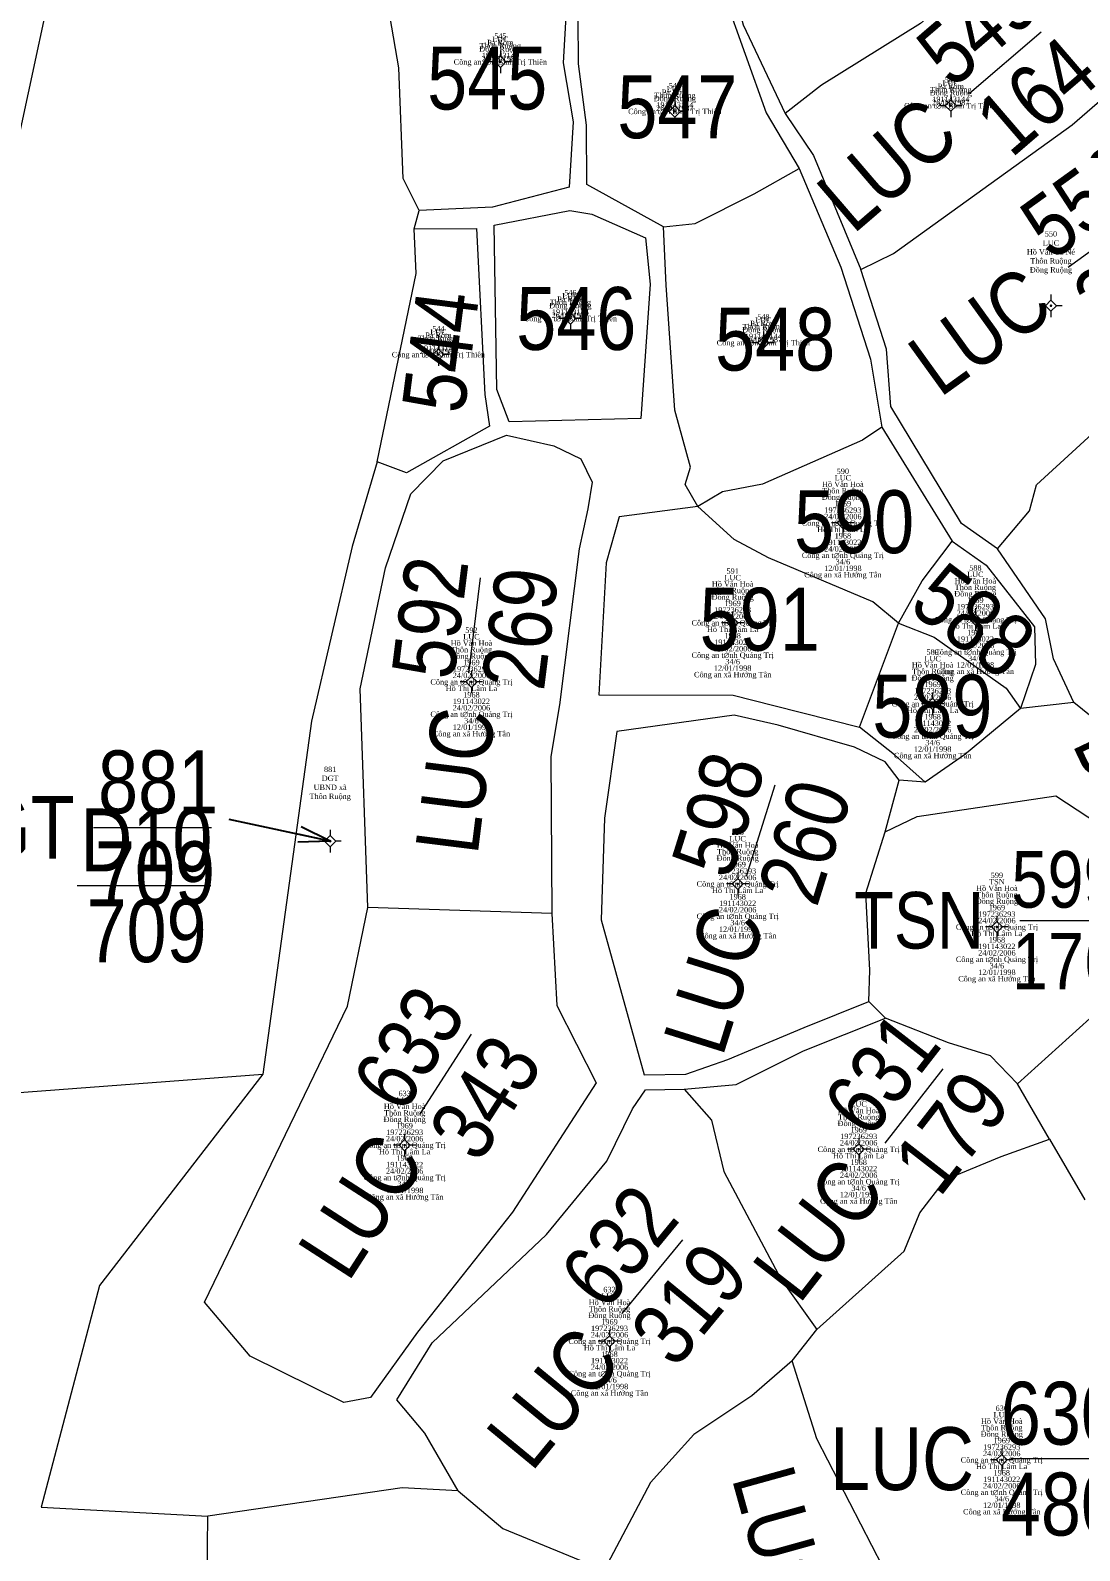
# Model space of a CAD drawing. Header units: metres. Extents: x 545779 to 547235, y 1841259 to 1843294.
# Drawn here: x 546295.1 to 546353.5, y 1842366.1 to 1842450.7 of the extents above; entities that cross this region are included whole.
import ezdxf
from ezdxf.enums import TextEntityAlignment as Align

# ---------------------------------------------------------------- set-up
doc = ezdxf.new("R2010")
doc.units = ezdxf.units.M
doc.header["$MEASUREMENT"] = 0
for name, color, linetype, lineweight in [('Level 10', 7, 'Continuous', 0), ('Level 11', 7, 'Continuous', 0), ('Level 13', 7, 'Continuous', 0), ('Level 14', 7, 'Continuous', 0), ('Level 15', 7, 'Continuous', 0), ('Level 23', 7, 'Continuous', 0), ('Level 31', 7, 'Continuous', 0)]:
    doc.layers.add(name, color=color, linetype=linetype, lineweight=lineweight)
doc.styles.add('Style-vnarialNarrowI', font='vnarialNarrowI.shx')
doc.styles.add('Style-Vntimei', font='Vntimei.shx')
doc.dimstyles.get("Standard").update_dxf_attribs({"dimtxt": 0.18, "dimasz": 0.18, "dimexe": 0.18, "dimexo": 0.0625, "dimgap": 0.09, "dimtad": 0, "dimtih": 1, "dimtoh": 1, "dimdec": 4, "dimzin": 0, "dimdsep": 46, "dimtxsty": 'Standard', "dimcen": 0.09, "dimadec": 0, "dimazin": 0, "dimtfac": 1, "dimtdec": 4, "dimtofl": 0, "dimtmove": 0, "dimatfit": 3, "dimfxl": 1, "dimtolj": 1, "dimtzin": 0, "dimarcsym": 0})

# ---------------------------------------------------------------- blocks, each defined once
blk = doc.blocks.new('N_THUA_754')
at = {"layer": 'Level 13', "color": 230, "linetype": 'Continuous', "lineweight": 0, "style": 'Style-vnarialNarrowI'}
blk.add_text('544', height=3.49998, rotation=82.735764, dxfattribs=at).set_placement((0.012378, 0.111491), align=Align.MIDDLE_CENTER)
blk = doc.blocks.new('N_THUA_756')
at = {"layer": 'Level 13', "color": 230, "linetype": 'Continuous', "lineweight": 0, "style": 'Style-vnarialNarrowI'}
blk.add_text('545', height=3.49998, dxfattribs=at).set_placement((0.138831, -0.00001), align=Align.MIDDLE_CENTER)
blk = doc.blocks.new('N_THUA_758')
at = {"layer": 'Level 13', "color": 230, "linetype": 'Continuous', "lineweight": 0, "style": 'Style-vnarialNarrowI'}
blk.add_text('546', height=3.49998, dxfattribs=at).set_placement((0.168779, -0.00001), align=Align.MIDDLE_CENTER)
blk = doc.blocks.new('N_THUA_760')
at = {"layer": 'Level 13', "color": 230, "linetype": 'Continuous', "lineweight": 0, "style": 'Style-vnarialNarrowI'}
blk.add_text('547', height=3.49998, dxfattribs=at).set_placement((0.239274, -0.00001), align=Align.MIDDLE_CENTER)
blk = doc.blocks.new('N_THUA_762')
at = {"layer": 'Level 13', "color": 230, "linetype": 'Continuous', "lineweight": 0, "style": 'Style-vnarialNarrowI'}
blk.add_text('548', height=3.49998, dxfattribs=at).set_placement((0.168231, -0.00001), align=Align.MIDDLE_CENTER)
blk = doc.blocks.new('N_THUA_763')
at = {"layer": 'Level 13', "color": 230, "linetype": 'Continuous', "lineweight": 13, "flags": 128}
blk.add_lwpolyline([(-2.836366, -0.001426), (2.411177, -0.002313)], dxfattribs=at)
at = {"layer": 'Level 13', "color": 230, "linetype": 'Continuous', "lineweight": 0, "style": 'Style-vnarialNarrowI'}
blk.add_text('549', height=3.499974, rotation=359.999957, dxfattribs=at).set_placement((-0.074705, 0.778283), align=Align.CENTER)
blk.add_text('LUC ', height=3.499974, rotation=359.999957, dxfattribs=at).set_placement((-3.769119, -0.006264), align=Align.MIDDLE_RIGHT)
blk.add_text('164', height=3.499974, rotation=359.999957, dxfattribs=at).set_placement((-0.111218, -0.784895), align=Align.TOP_CENTER)
blk = doc.blocks.new('N_THUA_764')
at = {"layer": 'Level 13', "color": 230, "linetype": 'Continuous', "lineweight": 13, "flags": 128}
blk.add_lwpolyline([(-2.836475, -0.002128), (2.478425, 0.001296)], dxfattribs=at)
at = {"layer": 'Level 13', "color": 230, "linetype": 'Continuous', "lineweight": 0, "style": 'Style-vnarialNarrowI'}
blk.add_text('550', height=3.499978, rotation=0.00017, dxfattribs=at).set_placement((-0.052778, 0.777219), align=Align.CENTER)
blk.add_text('LUC ', height=3.499978, rotation=0.00017, dxfattribs=at).set_placement((-3.772268, 0.001252), align=Align.MIDDLE_RIGHT)
blk.add_text('303', height=3.499978, rotation=0.00017, dxfattribs=at).set_placement((-0.073496, -0.779635), align=Align.TOP_CENTER)
blk = doc.blocks.new('N_THUA_815')
at = {"layer": 'Level 13', "color": 230, "linetype": 'Continuous', "lineweight": 0, "style": 'Style-vnarialNarrowI'}
blk.add_text('588', height=3.49998, rotation=322.902739, dxfattribs=at).set_placement((0.137799, -0.098181), align=Align.MIDDLE_CENTER)
blk = doc.blocks.new('N_THUA_817')
at = {"layer": 'Level 13', "color": 230, "linetype": 'Continuous', "lineweight": 0, "style": 'Style-vnarialNarrowI'}
blk.add_text('589', height=3.49998, dxfattribs=at).set_placement((0.14329, -0.00001), align=Align.MIDDLE_CENTER)
blk = doc.blocks.new('N_THUA_819')
at = {"layer": 'Level 13', "color": 230, "linetype": 'Continuous', "lineweight": 0, "style": 'Style-vnarialNarrowI'}
blk.add_text('590', height=3.49998, dxfattribs=at).set_placement((0.134692, -0.00001), align=Align.MIDDLE_CENTER)
blk = doc.blocks.new('N_THUA_821')
at = {"layer": 'Level 13', "color": 230, "linetype": 'Continuous', "lineweight": 0, "style": 'Style-vnarialNarrowI'}
blk.add_text('591', height=3.49998, dxfattribs=at).set_placement((0.304692, -0.00001), align=Align.MIDDLE_CENTER)
blk = doc.blocks.new('N_THUA_822')
at = {"layer": 'Level 13', "color": 230, "linetype": 'Continuous', "lineweight": 13, "flags": 128}
blk.add_lwpolyline([(-2.842883, 0.00623), (2.478214, 0.008498)], dxfattribs=at)
at = {"layer": 'Level 13', "color": 230, "linetype": 'Continuous', "lineweight": 0, "style": 'Style-vnarialNarrowI'}
blk.add_text('592', height=3.499865, rotation=0.000081, dxfattribs=at).set_placement((-0.056694, 0.781176), align=Align.CENTER)
blk.add_text('LUC ', height=3.499865, rotation=0.000081, dxfattribs=at).set_placement((-3.7687, 0.000823), align=Align.MIDDLE_RIGHT)
blk.add_text('269', height=3.499865, rotation=0.000081, dxfattribs=at).set_placement((-0.031859, -0.773366), align=Align.TOP_CENTER)
blk = doc.blocks.new('N_THUA_828')
at = {"layer": 'Level 13', "color": 230, "linetype": 'Continuous', "lineweight": 13, "flags": 128}
blk.add_lwpolyline([(-2.84018, 0.002038), (2.482845, 0.001422)], dxfattribs=at)
at = {"layer": 'Level 13', "color": 230, "linetype": 'Continuous', "lineweight": 0, "style": 'Style-vnarialNarrowI'}
blk.add_text('598', height=3.499986, rotation=359.999976, dxfattribs=at).set_placement((-0.014374, 0.779719), align=Align.CENTER)
blk.add_text('LUC ', height=3.499986, rotation=359.999976, dxfattribs=at).set_placement((-3.775376, 0.002219), align=Align.MIDDLE_RIGHT)
blk.add_text('260', height=3.499986, rotation=359.999976, dxfattribs=at).set_placement((-0.049811, -0.771293), align=Align.TOP_CENTER)
blk = doc.blocks.new('N_THUA_829')
at = {"layer": 'Level 13', "color": 230, "linetype": 'Continuous', "lineweight": 13, "flags": 128}
blk.add_lwpolyline([(-2.833336, 0), (2.522225, 0)], dxfattribs=at)
at = {"layer": 'Level 13', "color": 230, "linetype": 'Continuous', "lineweight": 0, "style": 'Style-vnarialNarrowI'}
blk.add_text('599', height=3.499937, dxfattribs=at).set_placement((-0.010089, 0.78889), align=Align.CENTER)
blk.add_text('TSN ', height=3.499937, dxfattribs=at).set_placement((-3.948327, 0.005522), align=Align.MIDDLE_RIGHT)
blk.add_text('176', height=3.499937, dxfattribs=at).set_placement((0.018732, -0.777845), align=Align.TOP_CENTER)
blk = doc.blocks.new('N_THUA_830')
at = {"layer": 'Level 13', "color": 230, "linetype": 'Continuous', "lineweight": 0, "style": 'Style-vnarialNarrowI', "width": 0.914285}
blk.add_text('DCS 600/307', height=3.499987, rotation=0.000069, dxfattribs=at).set_placement((0.216138, -0.001234), align=Align.MIDDLE_CENTER)
blk = doc.blocks.new('N_THUA_867')
at = {"layer": 'Level 13', "color": 230, "linetype": 'Continuous', "lineweight": 13, "flags": 128}
blk.add_lwpolyline([(-2.84, 0), (2.48, 0)], dxfattribs=at)
at = {"layer": 'Level 13', "color": 230, "linetype": 'Continuous', "lineweight": 0, "style": 'Style-vnarialNarrowI'}
blk.add_text('630', height=3.49998, dxfattribs=at).set_placement((-0.045308, 0.78), align=Align.CENTER)
blk.add_text('LUC ', height=3.49998, dxfattribs=at).set_placement((-3.771418, -0.00001), align=Align.MIDDLE_RIGHT)
blk.add_text('480', height=3.49998, dxfattribs=at).set_placement((-0.045308, -0.78002), align=Align.TOP_CENTER)
blk = doc.blocks.new('N_THUA_868')
at = {"layer": 'Level 13', "color": 230, "linetype": 'Continuous', "lineweight": 13, "flags": 128}
blk.add_lwpolyline([(-2.836408, -0.000693), (2.416298, 0.003481)], dxfattribs=at)
at = {"layer": 'Level 13', "color": 230, "linetype": 'Continuous', "lineweight": 0, "style": 'Style-vnarialNarrowI'}
blk.add_text('631', height=3.499983, rotation=0.000129, dxfattribs=at).set_placement((0.082698, 0.786237), align=Align.CENTER)
blk.add_text('LUC ', height=3.499983, rotation=0.000129, dxfattribs=at).set_placement((-3.769154, -0.001306), align=Align.MIDDLE_RIGHT)
blk.add_text('179', height=3.499983, rotation=0.000129, dxfattribs=at).set_placement((-0.063748, -0.780506), align=Align.TOP_CENTER)
blk = doc.blocks.new('N_THUA_869')
at = {"layer": 'Level 13', "color": 230, "linetype": 'Continuous', "lineweight": 13, "flags": 128}
blk.add_lwpolyline([(-2.834804, -0.00273), (2.486527, 0.000913)], dxfattribs=at)
at = {"layer": 'Level 13', "color": 230, "linetype": 'Continuous', "lineweight": 0, "style": 'Style-vnarialNarrowI'}
blk.add_text('632', height=3.499865, rotation=0.000108, dxfattribs=at).set_placement((-0.053244, 0.778288), align=Align.CENTER)
blk.add_text('LUC ', height=3.499865, rotation=0.000108, dxfattribs=at).set_placement((-3.766867, 0.001274), align=Align.MIDDLE_RIGHT)
blk.add_text('319', height=3.499865, rotation=0.000108, dxfattribs=at).set_placement((-0.031895, -0.783446), align=Align.TOP_CENTER)
blk = doc.blocks.new('N_THUA_870')
at = {"layer": 'Level 13', "color": 230, "linetype": 'Continuous', "lineweight": 13, "flags": 128}
blk.add_lwpolyline([(-2.843183, -0.002166), (2.474265, 0.002096)], dxfattribs=at)
at = {"layer": 'Level 13', "color": 230, "linetype": 'Continuous', "lineweight": 0, "style": 'Style-vnarialNarrowI'}
blk.add_text('633', height=3.499978, rotation=0.00004, dxfattribs=at).set_placement((-0.076057, 0.784336), align=Align.CENTER)
blk.add_text('LUC ', height=3.499978, rotation=0.00004, dxfattribs=at).set_placement((-3.772134, 0.005828), align=Align.MIDDLE_RIGHT)
blk.add_text('343', height=3.499978, rotation=0.00004, dxfattribs=at).set_placement((-0.068049, -0.780773), align=Align.TOP_CENTER)
blk = doc.blocks.new('N_THUA_879')
at = {"layer": 'Level 13', "color": 230, "linetype": 'Continuous', "lineweight": 13, "flags": 128}
blk.add_lwpolyline([(-2.833807, -0.001607), (2.479448, -0.003746)], dxfattribs=at)
at = {"layer": 'Level 13', "color": 230, "linetype": 'Continuous', "lineweight": 0, "style": 'Style-vnarialNarrowI'}
blk.add_text('642', height=3.499973, rotation=0.000029, dxfattribs=at).set_placement((-0.062431, 0.775095), align=Align.CENTER)
blk.add_text('LUC ', height=3.499973, rotation=0.000029, dxfattribs=at).set_placement((-3.765459, -0.005756), align=Align.MIDDLE_RIGHT)
blk.add_text('278', height=3.499973, rotation=0.000029, dxfattribs=at).set_placement((-0.005057, -0.78125), align=Align.TOP_CENTER)
blk = doc.blocks.new('N_THUA_1136')
at = {"layer": 'Level 13', "color": 230, "linetype": 'Continuous', "lineweight": 13, "flags": 128}
blk.add_lwpolyline([(0, 0), (6.57, 0)], dxfattribs=at)
at = {"layer": 'Level 13', "color": 230, "linetype": 'Continuous', "lineweight": 0, "style": 'Style-vnarialNarrowI'}
blk.add_text('881', height=3.49998, dxfattribs=at).set_placement((3.594692, 0.78), align=Align.CENTER)
blk.add_text('881', height=3.49998, dxfattribs=at).set_placement((3.594692, 0.78), align=Align.CENTER)
blk.add_text('DGT ', height=3.49998, dxfattribs=at).set_placement((0.070438, -0.00001), align=Align.MIDDLE_RIGHT)
blk.add_text('709', height=3.49998, dxfattribs=at).set_placement((3.42329, -0.78002), align=Align.TOP_CENTER)
blk = doc.blocks.new('TerminatorOpen_0.5')
at = {"color": 0, "linetype": 'ByBlock', "lineweight": -2}
for q in [(-1, 0.25), (-1, 0), (-1, -0.25)]:
    blk.add_line((0, 0), q, dxfattribs=at)
blk = doc.blocks.new('CENTRD')
at = {"layer": 'Level 11', "linetype": 'Continuous', "lineweight": 0}
h = blk.add_hatch(color=3, dxfattribs=at)
edge = h.paths.add_edge_path()
edge.add_arc((-0.0025, 0), 1.500056, 0, 360)
at = {"layer": 'Level 11', "color": 3, "linetype": 'Continuous', "lineweight": 0}
for p, q in [((-6.200231, 0), (-12.600469, 0)), ((0, 6.200231), (-6.200231, 0)), ((-6.200231, 0), (0, -6.200231)), ((0, 12.600469), (0, 6.200231)), ((6.200231, 0), (0, 6.200231)), ((0, -6.200231), (6.200231, 0)), ((12.400462, 0), (6.200231, 0)), ((0, -6.200231), (0, -12.600469))]:
    blk.add_line(p, q, dxfattribs=at)

msp = doc.modelspace()

# ---------------------------------------------------------------- linework, layer by layer
at = {"layer": 'Level 10', "color": 7, "linetype": 'Continuous', "lineweight": 0, "flags": 128}
for points in [[(546311.66, 1842465.57), (546306.22, 1842464.18), (546296.23, 1842453.08), (546292.47, 1842435.68), (546283.3, 1842431.84), (546284.14, 1842419.28), (546264.17, 1842421.67), (546240.96, 1842424.62)], [(546315.14, 1842451.47), (546318.76, 1842452.89), (546320.29, 1842454.14), (546320.23, 1842456.29), (546326, 1842458.92), (546328.29, 1842453.57), (546324.94, 1842451.86), (546324.77, 1842448.93), (546325.34, 1842445.65), (546325.11, 1842442.02), (546320.85, 1842440.9), (546316.75, 1842440.71)], [(546349.79, 1842455.67), (546344.69, 1842451.13), (546339.16, 1842447.69), (546337.15, 1842446.11)], [(546330.37, 1842439.8), (546326.1, 1842442.16), (546326.07, 1842445.47), (546325.64, 1842448.89), (546325.61, 1842451.44), (546331.77, 1842452.62), (546333.75, 1842452.7), (546336.09, 1842446.16), (546337.93, 1842443.06)], [(546334.23, 1842453.17), (546334.8, 1842451.05), (546337.15, 1842446.11)], [(546316.75, 1842440.71), (546315.86, 1842442.5), (546315.63, 1842448.65), (546315.14, 1842451.47)], [(546341.36, 1842437.42), (546343.18, 1842438.32), (546353.13, 1842445.49), (546356.05, 1842448)], [(546337.15, 1842446.11), (546338.72, 1842443.78), (546341.36, 1842437.42)], [(546330.37, 1842439.8), (546332.14, 1842439.99), (546335.41, 1842441.64), (546337.93, 1842443.06)], [(546337.93, 1842443.06), (546340.25, 1842437.55), (546341.89, 1842432.43), (546342.53, 1842428.64)], [(546316.48, 1842439.69), (546316.75, 1842440.71)], [(546325.15, 1842440.71), (546326.38, 1842440.51), (546329.36, 1842439.19), (546329.62, 1842436.62), (546329.1, 1842429.13), (546321.78, 1842428.95), (546321.08, 1842430.75), (546320.93, 1842439.9), (546325.15, 1842440.71)], [(546316.48, 1842439.69), (546319.96, 1842439.72), (546320.41, 1842430.47), (546320.67, 1842428.7), (546316.05, 1842426.11), (546314.41, 1842426.71)], [(546314.41, 1842426.71), (546316.6, 1842437.2), (546316.48, 1842439.69)], [(546332.28, 1842424.23), (546331.57, 1842425.45), (546331.87, 1842426.41), (546330.99, 1842429.6), (546330.51, 1842436.56), (546330.37, 1842439.8)], [(546348.98, 1842421.87), (546346.96, 1842423.28), (546343.04, 1842429.79), (546342.79, 1842432.99), (546341.36, 1842437.42)], [(546348.98, 1842421.87), (546350.76, 1842423.98), (546351.15, 1842425.44), (546355.79, 1842429.68), (546358.19, 1842430.69)], [(546313.9, 1842401.9), (546313.48, 1842414.08), (546314.89, 1842420.81), (546316.29, 1842424.93), (546318.09, 1842426.77), (546321.62, 1842428.21), (546324.25, 1842427.6), (546325.77, 1842426.89), (546326.4, 1842425.58), (546326.15, 1842424.09), (546325.67, 1842421.88), (546324.58, 1842413.19), (546324.09, 1842410.31), (546324.14, 1842401.57)], [(546342.53, 1842428.64), (546341.46, 1842427.93), (546335.88, 1842425.47), (546333.65, 1842425.04), (546332.28, 1842424.23)], [(546342.53, 1842428.64), (546346.44, 1842422.3)], [(546314.41, 1842426.71), (546313.02, 1842422.01), (546310.76, 1842412.27), (546308.05, 1842392.61)], [(546332.28, 1842424.23), (546327.89, 1842423.66), (546327.18, 1842421.1), (546326.77, 1842413.74), (546334.24, 1842413.72), (546336.51, 1842413.14), (546341.28, 1842411.94)], [(546343.45, 1842417.74), (546342.03, 1842418.92), (546336.21, 1842421.37), (546334.31, 1842422.39), (546332.28, 1842424.23)], [(546343.45, 1842417.74), (546344.77, 1842420.08), (546346.44, 1842422.3)], [(546346.44, 1842422.3), (546348.34, 1842420.96), (546351.03, 1842417.52), (546351.08, 1842415.43), (546350.26, 1842412.98)], [(546353.22, 1842413.32), (546352.09, 1842415.75), (546351.64, 1842417.97), (546348.98, 1842421.87)], [(546341.28, 1842411.94), (546343.45, 1842417.74)], [(546343.45, 1842417.74), (546345.44, 1842416.96), (546349.46, 1842414.12), (546350.26, 1842412.98)], [(546350.26, 1842412.98), (546347.13, 1842410.39), (546344.95, 1842408.88)], [(546353.22, 1842413.32), (546350.26, 1842412.98)], [(546354.77, 1842412.06), (546353.22, 1842413.32)], [(546343.49, 1842408.98), (546342.71, 1842410.01), (546341.01, 1842410.82), (546336.75, 1842412.05), (546334.31, 1842412.6), (546327.77, 1842411.69), (546327.08, 1842406.87), (546326.9, 1842401.2), (546329.3, 1842392.57), (546331.62, 1842392.61), (546333.95, 1842393.43), (546338.2, 1842395.21), (546341.8, 1842396.66)], [(546344.95, 1842408.88), (546343.24, 1842410.4), (546341.28, 1842411.94)], [(546342.71, 1842406.11), (546343.49, 1842408.98)], [(546344.95, 1842408.88), (546343.49, 1842408.98)], [(546324.14, 1842401.57), (546324.43, 1842396.43), (546326.62, 1842392.14), (546321.96, 1842384.92), (546316.67, 1842378.25), (546314.05, 1842374.6), (546312.57, 1842374.32), (546307.35, 1842376.91), (546304.8, 1842379.92), (546312.76, 1842396.41), (546313.9, 1842401.9)], [(546324.14, 1842401.57), (546313.9, 1842401.9)], [(546331.51, 1842391.78), (546334.41, 1842392.04), (546338.17, 1842393.92), (546342.73, 1842395.74)], [(546270.31, 1842389.77), (546308.05, 1842392.61)], [(546308.05, 1842392.61), (546298.95, 1842380.84), (546295.71, 1842368.49), (546304.98, 1842367.99)], [(546318.93, 1842369.41), (546317.07, 1842372.62), (546315.52, 1842374.48), (546317.49, 1842377.65), (546323.85, 1842383.69), (546327.21, 1842387.77), (546328.65, 1842390.69), (546329.37, 1842391.75), (546331.51, 1842391.78)], [(546331.51, 1842391.78), (546333.04, 1842390.06), (546333.73, 1842387.2), (546336.92, 1842381.18), (546338.91, 1842378.4)], [(546351.87, 1842389), (546350.09, 1842392.07)], [(546338.91, 1842378.4), (546343.77, 1842382.76), (546344.64, 1842384.9), (546346.07, 1842386.74), (546349.17, 1842388.03), (546351.87, 1842389)], [(546351.87, 1842389), (546353.83, 1842385.62)], [(546337.53, 1842376.64), (546338.91, 1842378.4)], [(546337.53, 1842376.64), (546335.28, 1842374.7), (546332.06, 1842372.55), (546329.64, 1842369.88), (546327.06, 1842364.99)], [(546346.26, 1842352.95), (546345.05, 1842357.33), (546343.2, 1842363.99), (546338.9, 1842372.31), (546337.53, 1842376.64)], [(546318.93, 1842369.41), (546315.82, 1842369.57), (546304.98, 1842367.99)], [(546318.93, 1842369.41), (546321.42, 1842367.32), (546327.06, 1842364.99)], [(546304.74, 1842346.27), (546304.98, 1842367.99)]]:
    msp.add_lwpolyline(points, dxfattribs=at)
at = {"layer": 'Level 14', "color": 2, "linetype": 'Continuous', "lineweight": 13, "flags": 128}
msp.add_lwpolyline([(546297.7, 1842403.13), (546305.15, 1842403.13)], dxfattribs=at)
at = {"layer": 'Level 23', "color": 12, "linetype": 'Continuous', "lineweight": 0, "flags": 128}
for points in [[(546315.14, 1842451.47), (546318.76, 1842452.89), (546320.29, 1842454.14), (546320.23, 1842456.29), (546326, 1842458.92), (546328.29, 1842453.57), (546324.94, 1842451.86), (546324.77, 1842448.93), (546325.34, 1842445.65), (546325.11, 1842442.02), (546320.85, 1842440.9), (546316.75, 1842440.71)], [(546330.37, 1842439.8), (546326.1, 1842442.16), (546326.07, 1842445.47), (546325.64, 1842448.89), (546325.61, 1842451.44), (546331.77, 1842452.62), (546333.75, 1842452.7), (546336.09, 1842446.16), (546337.93, 1842443.06)], [(546334.23, 1842453.17), (546334.8, 1842451.05), (546337.15, 1842446.11)], [(546337.15, 1842446.11), (546338.72, 1842443.78), (546341.36, 1842437.42)], [(546337.93, 1842443.06), (546340.25, 1842437.55), (546341.89, 1842432.43), (546342.53, 1842428.64)], [(546316.48, 1842439.69), (546316.75, 1842440.71)], [(546325.15, 1842440.71), (546326.38, 1842440.51), (546329.36, 1842439.19), (546329.62, 1842436.62), (546329.1, 1842429.13), (546321.78, 1842428.95), (546321.08, 1842430.75), (546320.93, 1842439.9), (546325.15, 1842440.71)], [(546316.48, 1842439.69), (546319.96, 1842439.72), (546320.41, 1842430.47), (546320.67, 1842428.7), (546316.05, 1842426.11), (546314.41, 1842426.71)], [(546332.28, 1842424.23), (546331.57, 1842425.45), (546331.87, 1842426.41), (546330.99, 1842429.6), (546330.51, 1842436.56), (546330.37, 1842439.8)], [(546348.98, 1842421.87), (546346.96, 1842423.28), (546343.04, 1842429.79), (546342.79, 1842432.99), (546341.36, 1842437.42)], [(546313.9, 1842401.9), (546313.48, 1842414.08), (546314.89, 1842420.81), (546316.29, 1842424.93), (546318.09, 1842426.77), (546321.62, 1842428.21), (546324.25, 1842427.6), (546325.77, 1842426.89), (546326.4, 1842425.58), (546326.15, 1842424.09), (546325.67, 1842421.88), (546324.58, 1842413.19), (546324.09, 1842410.31), (546324.14, 1842401.57)], [(546342.53, 1842428.64), (546346.44, 1842422.3)], [(546314.41, 1842426.71), (546313.02, 1842422.01), (546310.76, 1842412.27), (546308.05, 1842392.61)], [(546332.28, 1842424.23), (546327.89, 1842423.66), (546327.18, 1842421.1), (546326.77, 1842413.74), (546334.24, 1842413.72), (546336.51, 1842413.14), (546341.28, 1842411.94)], [(546346.44, 1842422.3), (546348.34, 1842420.96), (546351.03, 1842417.52), (546351.08, 1842415.43), (546350.26, 1842412.98)], [(546353.22, 1842413.32), (546352.09, 1842415.75), (546351.64, 1842417.97), (546348.98, 1842421.87)], [(546353.22, 1842413.32), (546350.26, 1842412.98)], [(546343.49, 1842408.98), (546342.71, 1842410.01), (546341.01, 1842410.82), (546336.75, 1842412.05), (546334.31, 1842412.6), (546327.77, 1842411.69), (546327.08, 1842406.87), (546326.9, 1842401.2), (546329.3, 1842392.57), (546331.62, 1842392.61), (546333.95, 1842393.43), (546338.2, 1842395.21), (546341.8, 1842396.66)], [(546344.95, 1842408.88), (546343.24, 1842410.4), (546341.28, 1842411.94)], [(546344.95, 1842408.88), (546343.49, 1842408.98)], [(546324.14, 1842401.57), (546324.43, 1842396.43), (546326.62, 1842392.14), (546321.96, 1842384.92), (546316.67, 1842378.25), (546314.05, 1842374.6), (546312.57, 1842374.32), (546307.35, 1842376.91), (546304.8, 1842379.92), (546312.76, 1842396.41), (546313.9, 1842401.9)], [(546342.73, 1842395.74), (546341.8, 1842396.66)], [(546331.51, 1842391.78), (546334.41, 1842392.04), (546338.17, 1842393.92), (546342.73, 1842395.74)], [(546308.05, 1842392.61), (546298.95, 1842380.84), (546295.71, 1842368.49), (546304.98, 1842367.99)], [(546318.93, 1842369.41), (546317.07, 1842372.62), (546315.52, 1842374.48), (546317.49, 1842377.65), (546323.85, 1842383.69), (546327.21, 1842387.77), (546328.65, 1842390.69), (546329.37, 1842391.75), (546331.51, 1842391.78)], [(546318.93, 1842369.41), (546315.82, 1842369.57), (546304.98, 1842367.99)]]:
    msp.add_lwpolyline(points, dxfattribs=at)
at = {"layer": 'Level 31', "color": 4, "linetype": 'Continuous', "lineweight": 0, "flags": 128}
for points in [[(546342.71, 1842406.11), (546344.5, 1842406.96), (546352.23, 1842408.11), (546355.2, 1842406.17), (546356.79, 1842401.31), (546354.12, 1842395.71), (546350.09, 1842392.07)], [(546341.8, 1842396.66), (546341.86, 1842398.41), (546341.64, 1842402.69), (546342.71, 1842406.11)], [(546342.73, 1842395.74), (546341.8, 1842396.66)], [(546350.09, 1842392.07), (546348.59, 1842393.64), (546346.24, 1842394.35), (546342.73, 1842395.74)]]:
    msp.add_lwpolyline(points, dxfattribs=at)

# ---------------------------------------------------------------- block references
at = {"layer": 'Level 11', "color": 3, "linetype": 'Continuous', "lineweight": 0, "xscale": 0.049998, "yscale": 0.049998, "zscale": 0.049998}
for p in [(546321.28, 1842448.99), (546331, 1842446.23), (546346.37, 1842446.55), (546351.95, 1842435.41), (546325.18, 1842434.7), (546317.83, 1842432.69), (546335.93, 1842433.35), (546340.36, 1842423.31), (546334.22, 1842417.75), (546347.74, 1842417.93), (546319.67, 1842414.46), (546345.36, 1842413.24), (546311.8, 1842405.59), (546334.5, 1842403.21), (546348.94, 1842400.81), (546315.95, 1842388.66), (546341.24, 1842388.43), (546327.36, 1842377.74), (546349.21, 1842371.13)]:
    msp.add_blockref('CENTRD', p, dxfattribs=at)
at = {"layer": 'Level 13', "color": 230, "linetype": 'Continuous', "lineweight": 0}
for name, p, xscale, yscale, zscale, rotation in [('N_THUA_763', (546349.57, 1842449.09), 1.000002, 1.000002, 1.000002, 40.682034), ('N_THUA_822', (546319.88, 1842417.79), 0.999999, 0.999999, 0.999999, 82.850561), ('N_THUA_830', (546359.34, 1842402.01), 0.999998, 0.999998, 0.999998, 295.498756), ('N_THUA_828', (546335.84, 1842406.36), 0.999998, 0.999998, 0.999998, 72.626924), ('N_THUA_870', (546318.34, 1842392.76), 1.000001, 1.000001, 1.000001, 57.160574), ('N_THUA_868', (546344.46, 1842391.01), 0.999999, 0.999999, 0.999999, 52.146451), ('N_THUA_869', (546329.87, 1842381.47), 0.999999, 0.999999, 0.999999, 50.527431), ('N_THUA_879', (546339.3, 1842358.16), 1.000002, 1.000002, 1.000002, 285.524082)]:
    msp.add_blockref(name, p, dxfattribs=dict(at, xscale=xscale, yscale=yscale, zscale=zscale, rotation=rotation))
for name, p in [('N_THUA_756', (546320.41, 1842448.09)), ('N_THUA_760', (546330.9, 1842446.49)), ('N_THUA_754', (546317.93, 1842432.76)), ('N_THUA_758', (546325.34, 1842434.7)), ('N_THUA_762', (546336.42, 1842433.55)), ('N_THUA_819', (546340.85, 1842423.38)), ('N_THUA_815', (546347.52, 1842417.99)), ('N_THUA_821', (546335.42, 1842417.95)), ('N_THUA_817', (546345.2, 1842413.11)), ('N_THUA_1136', (546298.62, 1842406.36)), ('N_THUA_867', (546352.55, 1842371.2))]:
    msp.add_blockref(name, p, dxfattribs=at)
at = {"layer": 'Level 13', "color": 230, "linetype": 'Continuous', "lineweight": 0, "rotation": 35.776466}
msp.add_blockref('N_THUA_764', (546355.21, 1842439.22), dxfattribs=at)
at = {"layer": 'Level 13', "color": 230, "linetype": 'Continuous', "lineweight": 0, "xscale": 0.899999, "yscale": 0.899999, "zscale": 0.899999}
msp.add_blockref('N_THUA_829', (546352.77, 1842401.18), dxfattribs=at)

# ---------------------------------------------------------------- texts
at = {"layer": 'Level 14', "color": 2, "linetype": 'Continuous', "lineweight": 0, "style": 'Style-vnarialNarrowI'}
msp.add_text('D10', height=3.5, dxfattribs=at).set_placement((546301.564, 1842403.91), align=Align.CENTER)
msp.add_text('709', height=3.5, dxfattribs=at).set_placement((546301.573, 1842402.35), align=Align.TOP_CENTER)
at = {"layer": 'Level 15', "color": 3, "linetype": 'Continuous', "lineweight": 0, "char_height": 0.3, "attachment_point": 5, "style": 'Style-Vntimei'}
for s, insert, line_spacing_factor in [('545\\PLUC\\PP¶ R«m\\PTh«n Ruéng\\P§ång Ruéng\\P \\P191143144\\P26/06/1987\\PC«ng an t∅n B×nh TrÞ Thiªn\\P \\P \\P \\P \\P \\P \\P \\P \\P', (546321.28, 1842448.94), 0.36), ('547\\PLUC\\PP¶ R«m\\PTh«n Ruéng\\P§ång Ruéng\\P \\P191143144\\P26/06/1987\\PC«ng an t∅n B×nh TrÞ Thiªn\\P \\P \\P \\P \\P \\P \\P \\P \\P', (546331, 1842446.18), 0.36), ('549\\PLUC\\PP¶ R«m\\PTh«n Ruéng\\P§ång Ruéng\\P \\P191143144\\P26/06/1987\\PC«ng an t∅n B×nh TrÞ Thiªn\\P \\P \\P \\P \\P \\P \\P \\P \\P', (546346.37, 1842446.5), 0.36), ('546\\PLUC\\PP¶ R«m\\PTh«n Ruéng\\P§ång Ruéng\\P \\P191143144\\P26/06/1987\\PC«ng an t∅n B×nh TrÞ Thiªn\\P \\P \\P \\P \\P \\P \\P \\P \\P', (546325.18, 1842434.65), 0.36), ('548\\PLUC\\PP¶ R«m\\PTh«n Ruéng\\P§ång Ruéng\\P \\P191143144\\P26/06/1987\\PC«ng an t∅n B×nh TrÞ Thiªn\\P \\P \\P \\P \\P \\P \\P \\P \\P', (546335.93, 1842433.3), 0.36), ('544\\PLUC\\PP¶ R«m\\PTh«n Ruéng\\P§ång Ruéng\\P \\P191143144\\P26/06/1987\\PC«ng an t∅n B×nh TrÞ Thiªn\\P \\P \\P \\P \\P \\P \\P \\P \\P', (546317.83, 1842432.64), 0.36), ('590\\PLUC\\PHå V¨n Hoµ\\PTh«n Ruéng\\P§ång Ruéng\\P1969\\P197236293\\P24/02/2006\\PC«ng an t∅nh Qu¶ng TrÞ\\PHå ThÞ L©m La\\P1968\\P191143022\\P24/02/2006\\PC«ng an t∅nh Qu¶ng TrÞ\\P34/6\\P12/01/1998\\PC«ng an x· H\xadíng T©n\\P', (546340.36, 1842423.26), 0.72), ('591\\PLUC\\PHå V¨n Hoµ\\PTh«n Ruéng\\P§ång Ruéng\\P1969\\P197236293\\P24/02/2006\\PC«ng an t∅nh Qu¶ng TrÞ\\PHå ThÞ L©m La\\P1968\\P191143022\\P24/02/2006\\PC«ng an t∅nh Qu¶ng TrÞ\\P34/6\\P12/01/1998\\PC«ng an x· H\xadíng T©n\\P', (546334.22, 1842417.7), 0.72), ('588\\PLUC\\PHå V¨n Hoµ\\PTh«n Ruéng\\P§ång Ruéng\\P1969\\P197236293\\P24/02/2006\\PC«ng an t∅nh Qu¶ng TrÞ\\PHå ThÞ L©m La\\P1968\\P191143022\\P24/02/2006\\PC«ng an t∅nh Qu¶ng TrÞ\\P34/6\\P12/01/1998\\PC«ng an x· H\xadíng T©n\\P', (546347.74, 1842417.88), 0.72), ('592\\PLUC\\PHå V¨n Hoµ\\PTh«n Ruéng\\P§ång Ruéng\\P1969\\P197236293\\P24/02/2006\\PC«ng an t∅nh Qu¶ng TrÞ\\PHå ThÞ L©m La\\P1968\\P191143022\\P24/02/2006\\PC«ng an t∅nh Qu¶ng TrÞ\\P34/6\\P12/01/1998\\PC«ng an x· H\xadíng T©n\\P', (546319.67, 1842414.41), 0.72), ('589\\PLUC\\PHå V¨n Hoµ\\PTh«n Ruéng\\P§ång Ruéng\\P1969\\P197236293\\P24/02/2006\\PC«ng an t∅nh Qu¶ng TrÞ\\PHå ThÞ L©m La\\P1968\\P191143022\\P24/02/2006\\PC«ng an t∅nh Qu¶ng TrÞ\\P34/6\\P12/01/1998\\PC«ng an x· H\xadíng T©n\\P', (546345.36, 1842413.19), 0.72), ('598\\PLUC\\PHå V¨n Hoµ\\PTh«n Ruéng\\P§ång Ruéng\\P1969\\P197236293\\P24/02/2006\\PC«ng an t∅nh Qu¶ng TrÞ\\PHå ThÞ L©m La\\P1968\\P191143022\\P24/02/2006\\PC«ng an t∅nh Qu¶ng TrÞ\\P34/6\\P12/01/1998\\PC«ng an x· H\xadíng T©n\\P', (546334.5, 1842403.16), 0.72), ('599\\PTSN\\PHå V¨n Hoµ\\PTh«n Ruéng\\P§ång Ruéng\\P1969\\P197236293\\P24/02/2006\\PC«ng an t∅nh Qu¶ng TrÞ\\PHå ThÞ L©m La\\P1968\\P191143022\\P24/02/2006\\PC«ng an t∅nh Qu¶ng TrÞ\\P34/6\\P12/01/1998\\PC«ng an x· H\xadíng T©n\\P', (546348.94, 1842400.76), 0.72), ('633\\PLUC\\PHå V¨n Hoµ\\PTh«n Ruéng\\P§ång Ruéng\\P1969\\P197236293\\P24/02/2006\\PC«ng an t∅nh Qu¶ng TrÞ\\PHå ThÞ L©m La\\P1968\\P191143022\\P24/02/2006\\PC«ng an t∅nh Qu¶ng TrÞ\\P34/6\\P12/01/1998\\PC«ng an x· H\xadíng T©n\\P', (546315.95, 1842388.61), 0.72), ('631\\PLUC\\PHå V¨n Hoµ\\PTh«n Ruéng\\P§ång Ruéng\\P1969\\P197236293\\P24/02/2006\\PC«ng an t∅nh Qu¶ng TrÞ\\PHå ThÞ L©m La\\P1968\\P191143022\\P24/02/2006\\PC«ng an t∅nh Qu¶ng TrÞ\\P34/6\\P12/01/1998\\PC«ng an x· H\xadíng T©n\\P', (546341.24, 1842388.38), 0.72), ('632\\PLUC\\PHå V¨n Hoµ\\PTh«n Ruéng\\P§ång Ruéng\\P1969\\P197236293\\P24/02/2006\\PC«ng an t∅nh Qu¶ng TrÞ\\PHå ThÞ L©m La\\P1968\\P191143022\\P24/02/2006\\PC«ng an t∅nh Qu¶ng TrÞ\\P34/6\\P12/01/1998\\PC«ng an x· H\xadíng T©n\\P', (546327.36, 1842377.69), 0.72), ('630\\PLUC\\PHå V¨n Hoµ\\PTh«n Ruéng\\P§ång Ruéng\\P1969\\P197236293\\P24/02/2006\\PC«ng an t∅nh Qu¶ng TrÞ\\PHå ThÞ L©m La\\P1968\\P191143022\\P24/02/2006\\PC«ng an t∅nh Qu¶ng TrÞ\\P34/6\\P12/01/1998\\PC«ng an x· H\xadíng T©n\\P', (546349.21, 1842371.08), 0.72)]:
    msp.add_mtext(s, dxfattribs=dict(at, insert=insert, line_spacing_factor=line_spacing_factor))
for s, insert in [('550\\PLUC\\PHå V¨n Ta NÐ\\PTh«n Ruéng\\P§ång Ruéng\\P \\P \\P \\P \\P \\P \\P \\P \\P \\P \\P \\P \\P', (546351.95, 1842435.36)), ('881\\PDGT\\PUBND x·\\PTh«n Ruéng\\P \\P \\P \\P \\P \\P \\P \\P \\P \\P \\P \\P \\P \\P', (546311.8, 1842405.54))]:
    msp.add_mtext(s, dxfattribs=dict(at, insert=insert))

# ---------------------------------------------------------------- leaders
at = {"layer": 'Level 13', "color": 230, "linetype": 'Continuous', "lineweight": 13}
msp.add_leader([(546311.8, 1842405.59), (546306.17, 1842406.79)], dimstyle='Standard', override={"dimtxt": 1.75, "dimasz": 1.75, "dimgap": 0, "dimtxsty": 'Style-Vntimei', "dimldrblk": 'TerminatorOpen_0.5'}, dxfattribs=at)

doc.saveas('drawing.dxf')
